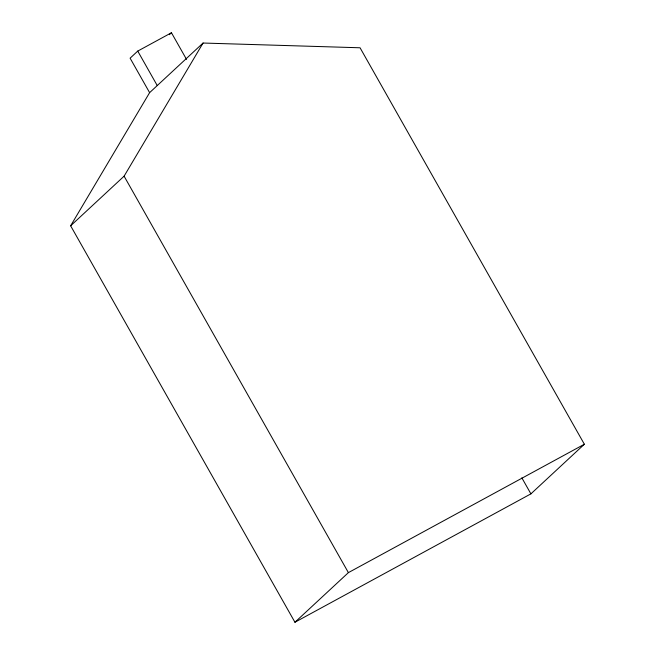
<?xml version="1.0" encoding="UTF-8"?>
<svg xmlns="http://www.w3.org/2000/svg" width="655" height="655" viewBox="0 0 655 655"><rect width="100%" height="100%" fill="white"/><g stroke="black" fill="none" stroke-linecap="round" stroke-linejoin="round"><path stroke-width="0.98" d="M70.634 225.795L149.61 92.658L203.066 43.034L360.062 47.782L584.366 444.237L530.902 493.862L294.938 622.25L70.634 225.795L124.098 176.17L203.066 43.034M186.528 59.392L171.454 32.75L137.738 51.09L130.108 58.18L149.61 92.658M169.367 34.682L171.454 32.75M294.938 622.25L348.394 572.626L584.366 444.237M521.855 477.863L530.902 493.862M137.738 51.09L157.249 85.568M124.098 176.17L348.394 572.626"/></g></svg>
